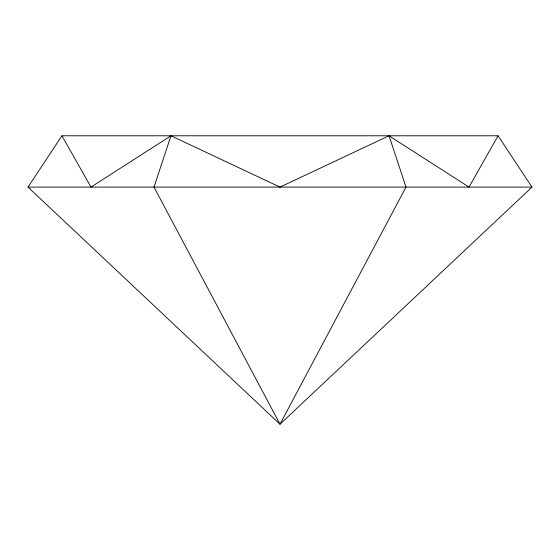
<?xml version="1.0" encoding="UTF-8"?>
<svg xmlns="http://www.w3.org/2000/svg" width="560" height="560" viewBox="0 0 560 560"><rect width="100%" height="100%" fill="white"/><g stroke="black" fill="none" stroke-linecap="round" stroke-linejoin="round"><path stroke-width="0.84" d="M170.961 135.786L154 187.103L280 424.214L532 187.103L498.078 135.786L61.922 135.786L28 187.103L280 424.214L406 187.103L389.039 135.786L280 187.103L170.961 135.786L91 187.103L61.922 135.786M498.078 135.786L469 187.103L389.039 135.786M28 187.103L532 187.103"/></g></svg>
